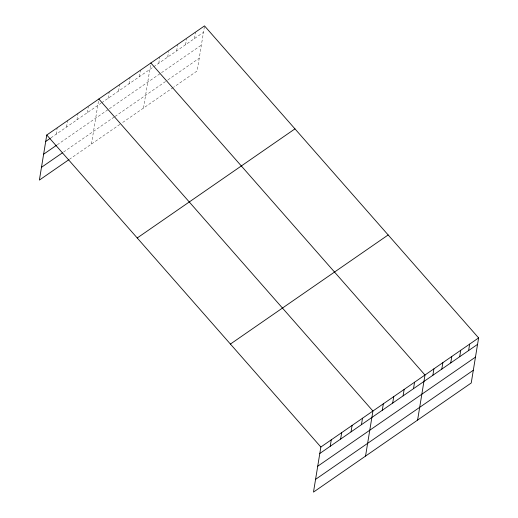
<?xml version="1.0" encoding="UTF-8"?>
<svg xmlns="http://www.w3.org/2000/svg" width="518" height="518" viewBox="0 0 518 518"><rect width="100%" height="100%" fill="white"/><g stroke="black" fill="none" stroke-linecap="round" stroke-linejoin="round"><path stroke-width="0.39" stroke-dasharray="2.59 1.94" d="M56.125 134.259L57.181 127.81M66.537 127.059L67.593 120.61M76.949 119.859L78.004 113.41M87.354 112.659L88.293 106.922M91.446 144.075L98.705 99.721M108.178 98.252L109.233 91.803M118.59 91.051L119.645 84.602M129.001 83.851L130.057 77.402M139.413 76.651L140.469 70.202M143.499 108.068L150.88 62.995M158.767 63.267L159.822 56.818M167.702 57.084L168.641 51.347M176.644 50.9L177.7 44.451M185.58 44.716L186.519 38.98M194.522 38.533L195.577 32.084M204.396 26.619L197.138 70.972L173.511 87.309M50.919 137.859L101.023 103.205M101.67 102.752L153.017 67.236M153.658 66.796L203.457 32.349M57.291 144.755L108.696 109.194M109.343 108.748L201.373 45.092M63.597 152.033L114.355 116.926M115.002 116.479L167.295 80.309M167.936 79.863L199.223 58.223M69.321 159.376L121.374 123.368M122.675 122.468L172.87 87.749"/><path stroke-width="0.78" d="M478.613 337.917L320.862 447.028L313.487 492.1L471.231 382.99L478.613 337.917L204.513 25.9L46.769 135.01L39.387 180.083L68.667 159.829M330.219 446.276L331.274 439.827M340.63 439.076L341.686 432.627M351.042 431.876L352.098 425.427M361.454 424.676L362.509 418.227M365.54 456.093L372.921 411.027L98.821 99.003M382.278 410.269L383.333 403.82M392.689 403.069L393.745 396.62M403.101 395.869L404.157 389.419M413.513 388.668L414.568 382.219M417.599 420.085L424.98 375.019L150.88 62.995M432.86 375.285L433.916 368.835M441.802 369.101L442.858 362.652M450.738 362.917L451.793 356.468M459.68 356.734L460.735 350.285M468.615 350.55L469.671 344.101M45.713 141.459L50.265 138.312M43.622 154.209L56.637 145.202M41.472 167.333L62.296 152.933M137.218 237.976L294.969 128.865M230.413 344.062L388.163 234.952M319.807 453.483L477.557 344.366M317.722 466.226L475.472 357.116M315.572 479.357L473.316 370.247M46.769 135.01L320.862 447.028"/></g></svg>
